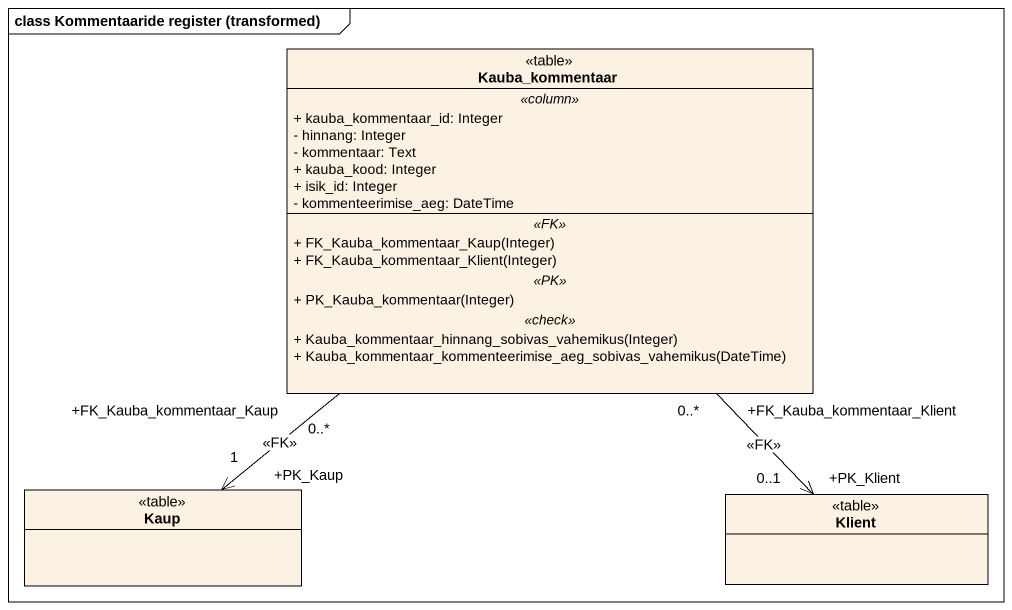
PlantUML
@startuml
mainframe class Kommentaaride register (transformed)
hide circle
hide empty members
skinparam classAttributeIconSize 0
class Kauba_kommentaar <<table>> {
  .. <<column>> ..
  + kauba_kommentaar_id: Integer
  - hinnang: Integer
  - kommentaar: Text
  + kauba_kood: Integer
  + isik_id: Integer
  - kommenteerimise_aeg: DateTime
  .. <<FK>> ..
  + FK_Kauba_kommentaar_Kaup(Integer)
  + FK_Kauba_kommentaar_Klient(Integer)
  .. <<PK>> ..
  + PK_Kauba_kommentaar(Integer)
  .. <<check>> ..
  + Kauba_kommentaar_hinnang_sobivas_vahemikus(Integer)
  + Kauba_kommentaar_kommenteerimise_aeg_sobivas_vahemikus(DateTime)
}
class Kaup <<table>>
class Klient <<table>>
Kauba_kommentaar "+FK_Kauba_kommentaar_Kaup\n0..*" --> "+PK_Kaup\n1" Kaup : <<FK>>
Kauba_kommentaar "+FK_Kauba_kommentaar_Klient\n0..*" --> "+PK_Klient\n0..1" Klient : <<FK>>
@enduml
